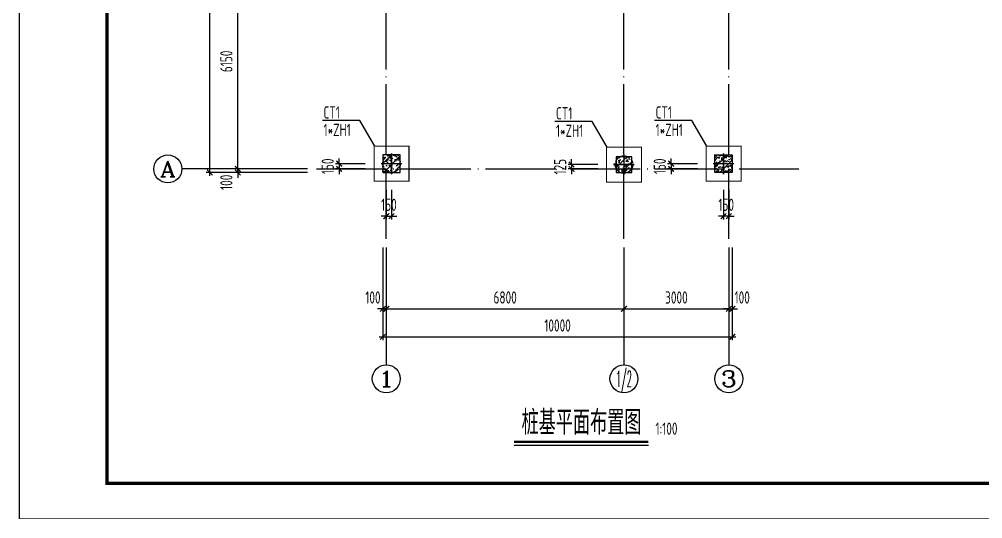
# Model space of a CAD drawing. Extents: x 287149 to 898857, y 100802 to 160212.
# Drawn here: x 517437 to 545001, y 100812 to 115090 of the extents above; entities that cross this region are included whole.
import ezdxf
from ezdxf.enums import TextEntityAlignment as Align

# ---------------------------------------------------------------- set-up
doc = ezdxf.new("R2010")
doc.units = 0
doc.header["$LTSCALE"] = 1000
doc.linetypes.add('DASH', pattern=[0.35, 0.25, -0.1])
doc.linetypes.add('DOTE', pattern=[2.42, 2, -0.2, 0.02, -0.2])
doc.layers.get('0').update_dxf_attribs({"linetype": 'CONTINUOUS'})
doc.layers.get('DEFPOINTS').update_dxf_attribs({"linetype": 'CONTINUOUS'})
for name, color, linetype in [('AXIS', 8, 'DOTE'), ('AXIS_DIM', 3, 'CONTINUOUS'), ('AXIS_TEXT', 3, 'CONTINUOUS'), ('COLU', 7, 'CONTINUOUS'), ('CT', 255, 'CONTINUOUS'), ('DIM', 3, 'CONTINUOUS'), ('DOTE', 8, 'DOTE'), ('FRAME', 3, 'CONTINUOUS'), ('TEXT', 7, 'CONTINUOUS'), ('ZJ', 1, 'CONTINUOUS'), ('填充', 8, 'CONTINUOUS'), ('柱涂实', 54, 'CONTINUOUS')]:
    doc.layers.add(name, color=color, linetype=linetype)
doc.styles.add('_AXIS', font='complex.shx', dxfattribs={"bigfont": 'gbcbig.shx'})
doc.styles.add('COMPLEX', font='COMPLEX')
doc.styles.add('TSSD_Dimension', font='tssdeng.shx', dxfattribs={"width": 0.7, "bigfont": 'hztxt.shx'})
doc.styles.add('TSSD_Rein', font='tssdeng.shx', dxfattribs={"width": 0.7, "bigfont": 'hztxt.shx'})
doc.dimstyles.new('TSSD_100_100', dxfattribs={"dimtxt": 350, "dimasz": 150, "dimexe": 100, "dimexo": 250, "dimgap": 150, "dimtad": 1, "dimdec": 0, "dimzin": 0, "dimdsep": 46, "dimtxsty": 'TSSD_Dimension', "dimblk": 'ARCHTICK', "dimcen": 0, "dimdle": 100, "dimclrd": 3, "dimclre": 3, "dimclrt": 7, "dimadec": 0, "dimazin": 0, "dimtfac": 1, "dimtdec": 0, "dimtix": 1, "dimtmove": 2, "dimatfit": 3, "dimfxl": 100, "dimtolj": 1, "dimtzin": 0, "dimarcsym": 0})
pattern_1 = [(50, (153500, 61897.5), (286.90407, -25.10085), [30, -330]), (355, (153500, 61897.5), (-55.50053, 300.87685), [24, -264]), (100.4514, (153523.9, 61895.4), (231.40375, 275.77582), [25.49608, -280.45684]), (46.1842, (153500, 61977.5), (426.89642, -66.2076), [45, -495]), (96.6356, (153535.57, 61972), (373.8651, 389.64715), [38.2441, -420.6852]), (351.1842, (153500, 61977.5), (373.8648, 389.64744), [36, -396]), (21, (153540, 61957.5), (238.76282, -161.04756), [30, -330]), (326, (153540, 61957.5), (97.32613, 290.06002), [24, -264]), (71.4514, (153559.9, 61944.08), (336.08905, 129.0122), [25.49608, -280.45684]), (37.5, (153500, 61897.5), (4.863942, 133.157542), [0, -260.8, 0, -268, 0, -265]), (7.5, (153500, 61897.5), (105.227815, 157.764685), [0, -152.8, 0, -254.8, 0, -101]), (327.5, (153410.8, 61897.5), (213.528974, -9.02195), [0, -100, 0, -312, 0, -414]), (317.5, (153370.8, 61897.5), (233.27447, 40.04199), [0, -130, 0, -207.2, 0, -294]), (45, (153500, 61897.5), (-141.42136, 141.42136), [])]

# ---------------------------------------------------------------- blocks, each defined once
blk = doc.blocks.new('_ARCHTICK')
at = {"color": 0}
blk.add_lwpolyline([(-0.53033, -0.53033, 0.25, 0.25, 0), (0.53033, 0.53033, 0.5, 0.5, 0)], format="xyseb", dxfattribs=at)
blk = doc.blocks.new('*D30')
at = {"layer": 'AXIS_DIM', "color": 3, "lineweight": -2}
for p, q in [((525686.971394, 116961.708046), (523587.044864, 116961.708046)), ((523687.044864, 110711.708046), (523687.044864, 117061.708046)), ((525686.971394, 110811.708046), (523587.044864, 110811.708046))]:
    blk.add_line(p, q, dxfattribs=at)
at = {"layer": 'DEFPOINTS', "color": 0}
for p in [(523687.044864, 116961.708046), (525936.971394, 116961.708046), (525936.971394, 110811.708046)]:
    blk.add_point(p, dxfattribs=at)
at = {"layer": 'AXIS_DIM', "color": 3, "lineweight": -2, "xscale": 150, "yscale": 150, "zscale": 150}
for p, rotation in [((523687.044864, 116961.708046), 90), ((523687.044864, 110811.708046), 270)]:
    blk.add_blockref('_ARCHTICK', p, dxfattribs=dict(at, rotation=rotation))
at = {"layer": 'AXIS_DIM', "color": 7, "insert": (523362.044864, 113886.708046), "char_height": 350, "attachment_point": 5, "rotation": 90, "style": 'TSSD_Dimension'}
blk.add_mtext('\\A1;6150', dxfattribs=at)
blk = doc.blocks.new('*D34')
at = {"layer": 'AXIS_DIM', "color": 3, "lineweight": -2}
for p, q in [((525686.971394, 135711.708046), (522787.044864, 135711.708046)), ((522887.044864, 110611.708046), (522887.044864, 135811.708046)), ((525686.971394, 110711.708046), (522787.044864, 110711.708046))]:
    blk.add_line(p, q, dxfattribs=at)
at = {"layer": 'DEFPOINTS', "color": 0}
for p in [(522887.044864, 135711.708046), (525936.971394, 135711.708046), (525936.971394, 110711.708046)]:
    blk.add_point(p, dxfattribs=at)
at = {"layer": 'AXIS_DIM', "color": 3, "lineweight": -2, "xscale": 150, "yscale": 150, "zscale": 150}
for p, rotation in [((522887.044864, 135711.708046), 90), ((522887.044864, 110711.708046), 270)]:
    blk.add_blockref('_ARCHTICK', p, dxfattribs=dict(at, rotation=rotation))
at = {"layer": 'AXIS_DIM', "color": 7, "insert": (522562.044864, 123211.708046), "char_height": 350, "attachment_point": 5, "rotation": 90, "style": 'TSSD_Dimension'}
blk.add_mtext('\\A1;25000', dxfattribs=at)
blk = doc.blocks.new('*D35')
at = {"layer": 'AXIS_DIM', "color": 3, "lineweight": -2}
for p, q in [((525686.971394, 110811.708046), (523587.044864, 110811.708046)), ((523687.044864, 110811.708046), (523687.044864, 110961.708046)), ((523687.044864, 110811.708046), (523687.044864, 110711.708046)), ((525686.971394, 110711.708046), (523587.044864, 110711.708046)), ((523687.044864, 110711.708046), (523687.044864, 110561.708046))]:
    blk.add_line(p, q, dxfattribs=at)
at = {"layer": 'DEFPOINTS', "color": 0}
for p in [(525936.971394, 110811.708046), (523687.044864, 110711.708046), (525936.971394, 110711.708046)]:
    blk.add_point(p, dxfattribs=at)
at = {"layer": 'AXIS_DIM', "color": 3, "lineweight": -2, "xscale": 150, "yscale": 150, "zscale": 150}
for p, rotation in [((523687.044864, 110811.708046), 270), ((523687.044864, 110711.708046), 90)]:
    blk.add_blockref('_ARCHTICK', p, dxfattribs=dict(at, rotation=rotation))
at = {"layer": 'AXIS_DIM', "color": 7, "insert": (523362.044864, 110429.464456), "char_height": 350, "attachment_point": 5, "rotation": 90, "style": 'TSSD_Dimension'}
blk.add_mtext('\\A1;100', dxfattribs=at)
blk = doc.blocks.new('_AXISO')
blk.add_circle((0, 0), 0.5)
at = {"layer": 'AXIS_TEXT', "style": 'COMPLEX', "width": 1.041667}
blk.add_attdef('A', text='', height=0.56, dxfattribs=at).set_placement((-0.25, -0.28), (0.25, -0.28), align=Align.FIT)
blk = doc.blocks.new('*D40')
at = {"layer": 'AXIS_DIM', "color": 3, "lineweight": -2}
for p, q in [((527936.971394, 108561.708046), (527936.971394, 106711.784623)), ((534736.971394, 108561.708046), (534736.971394, 106711.784623)), ((527836.971394, 106811.784623), (534836.971394, 106811.784623))]:
    blk.add_line(p, q, dxfattribs=at)
at = {"layer": 'DEFPOINTS', "color": 0}
for p in [(527936.971394, 108811.708046), (534736.971394, 108811.708046), (534736.971394, 106811.784623)]:
    blk.add_point(p, dxfattribs=at)
at = {"layer": 'AXIS_DIM', "color": 3, "lineweight": -2, "xscale": 150, "yscale": 150, "zscale": 150, "rotation": 180}
blk.add_blockref('_ARCHTICK', (527936.971394, 106811.784623), dxfattribs=at)
at = {"layer": 'AXIS_DIM', "color": 3, "lineweight": -2, "xscale": 150, "yscale": 150, "zscale": 150}
blk.add_blockref('_ARCHTICK', (534736.971394, 106811.784623), dxfattribs=at)
at = {"layer": 'AXIS_DIM', "color": 7, "insert": (531336.971394, 107136.784623), "char_height": 350, "attachment_point": 5, "style": 'TSSD_Dimension'}
blk.add_mtext('\\A1;6800', dxfattribs=at)
blk = doc.blocks.new('*D41')
at = {"layer": 'AXIS_DIM', "color": 3, "lineweight": -2}
for p, q in [((534736.971394, 108561.708046), (534736.971394, 106711.784623)), ((537736.971394, 108561.708046), (537736.971394, 106711.784623)), ((534636.971394, 106811.784623), (537836.971394, 106811.784623))]:
    blk.add_line(p, q, dxfattribs=at)
at = {"layer": 'DEFPOINTS', "color": 0}
for p in [(534736.971394, 108811.708046), (537736.971394, 108811.708046), (537736.971394, 106811.784623)]:
    blk.add_point(p, dxfattribs=at)
at = {"layer": 'AXIS_DIM', "color": 3, "lineweight": -2, "xscale": 150, "yscale": 150, "zscale": 150, "rotation": 180}
blk.add_blockref('_ARCHTICK', (534736.971394, 106811.784623), dxfattribs=at)
at = {"layer": 'AXIS_DIM', "color": 3, "lineweight": -2, "xscale": 150, "yscale": 150, "zscale": 150}
blk.add_blockref('_ARCHTICK', (537736.971394, 106811.784623), dxfattribs=at)
at = {"layer": 'AXIS_DIM', "color": 7, "insert": (536236.971394, 107136.784623), "char_height": 350, "attachment_point": 5, "style": 'TSSD_Dimension'}
blk.add_mtext('\\A1;3000', dxfattribs=at)
blk = doc.blocks.new('*D42')
at = {"layer": 'AXIS_DIM', "color": 3, "lineweight": -2}
for p, q in [((527836.971394, 108561.708046), (527836.971394, 105911.784623)), ((537836.971394, 108561.708046), (537836.971394, 105911.784623)), ((527736.971394, 106011.784623), (537936.971394, 106011.784623))]:
    blk.add_line(p, q, dxfattribs=at)
at = {"layer": 'DEFPOINTS', "color": 0}
for p in [(527836.971394, 108811.708046), (537836.971394, 108811.708046), (537836.971394, 106011.784623)]:
    blk.add_point(p, dxfattribs=at)
at = {"layer": 'AXIS_DIM', "color": 3, "lineweight": -2, "xscale": 150, "yscale": 150, "zscale": 150, "rotation": 180}
blk.add_blockref('_ARCHTICK', (527836.971394, 106011.784623), dxfattribs=at)
at = {"layer": 'AXIS_DIM', "color": 3, "lineweight": -2, "xscale": 150, "yscale": 150, "zscale": 150}
blk.add_blockref('_ARCHTICK', (537836.971394, 106011.784623), dxfattribs=at)
at = {"layer": 'AXIS_DIM', "color": 7, "insert": (532836.971394, 106336.784623), "char_height": 350, "attachment_point": 5, "style": 'TSSD_Dimension'}
blk.add_mtext('\\A1;10000', dxfattribs=at)
blk = doc.blocks.new('*D43')
at = {"layer": 'AXIS_DIM', "color": 3, "lineweight": -2}
for p, q in [((537736.971394, 108561.708046), (537736.971394, 106711.784623)), ((537836.971394, 108561.708046), (537836.971394, 106711.784623)), ((537736.971394, 106811.784623), (537586.971394, 106811.784623)), ((537736.971394, 106811.784623), (537836.971394, 106811.784623)), ((537836.971394, 106811.784623), (537986.971394, 106811.784623))]:
    blk.add_line(p, q, dxfattribs=at)
at = {"layer": 'DEFPOINTS', "color": 0}
for p in [(537736.971394, 108811.708046), (537836.971394, 108811.708046), (537836.971394, 106811.784623)]:
    blk.add_point(p, dxfattribs=at)
at = {"layer": 'AXIS_DIM', "color": 3, "lineweight": -2, "xscale": 150, "yscale": 150, "zscale": 150}
blk.add_blockref('_ARCHTICK', (537736.971394, 106811.784623), dxfattribs=at)
at = {"layer": 'AXIS_DIM', "color": 3, "lineweight": -2, "xscale": 150, "yscale": 150, "zscale": 150, "rotation": 180}
blk.add_blockref('_ARCHTICK', (537836.971394, 106811.784623), dxfattribs=at)
at = {"layer": 'AXIS_DIM', "color": 7, "insert": (538119.214984, 107136.784623), "char_height": 350, "attachment_point": 5, "style": 'TSSD_Dimension'}
blk.add_mtext('\\A1;100', dxfattribs=at)
blk = doc.blocks.new('*D44')
at = {"layer": 'AXIS_DIM', "color": 3, "lineweight": -2}
for p, q in [((527836.971394, 108561.708046), (527836.971394, 106711.784623)), ((527936.971394, 108561.708046), (527936.971394, 106711.784623)), ((527836.971394, 106811.784623), (527686.971394, 106811.784623)), ((527936.971394, 106811.784623), (527836.971394, 106811.784623)), ((527936.971394, 106811.784623), (528086.971394, 106811.784623))]:
    blk.add_line(p, q, dxfattribs=at)
at = {"layer": 'DEFPOINTS', "color": 0}
for p in [(527836.971394, 108811.708046), (527936.971394, 108811.708046), (527836.971394, 106811.784623)]:
    blk.add_point(p, dxfattribs=at)
at = {"layer": 'AXIS_DIM', "color": 3, "lineweight": -2, "xscale": 150, "yscale": 150, "zscale": 150}
blk.add_blockref('_ARCHTICK', (527836.971394, 106811.784623), dxfattribs=at)
at = {"layer": 'AXIS_DIM', "color": 3, "lineweight": -2, "xscale": 150, "yscale": 150, "zscale": 150, "rotation": 180}
blk.add_blockref('_ARCHTICK', (527936.971394, 106811.784623), dxfattribs=at)
at = {"layer": 'AXIS_DIM', "color": 7, "insert": (527554.727804, 107136.784623), "char_height": 350, "attachment_point": 5, "style": 'TSSD_Dimension'}
blk.add_mtext('\\A1;100', dxfattribs=at)
blk = doc.blocks.new('A$C2F0C53E4')
at = {"layer": 'FRAME', "lineweight": 18}
blk.add_line((0, 0), (0, 42000), dxfattribs=at)
at = {"layer": 'FRAME'}
for points, const_width in [([(10, 42010), (10, 10), (59410, 10), (59410, 42010)], 20), ([(2510, 41010), (2510, 1010), (58410, 1010), (58410, 41010)], 100)]:
    blk.add_lwpolyline(points, close=True, dxfattribs=dict(at, const_width=const_width))
blk = doc.blocks.new('*D45')
at = {"layer": 'DEFPOINTS', "color": 0}
for p in [(533236.971394, 110811.708046), (534236.971394, 110936.70795), (534236.971394, 110811.708046)]:
    blk.add_point(p, dxfattribs=at)
at = {"layer": 'DIM', "color": 3, "lineweight": -2}
for p, q in [((533236.971394, 110936.70795), (533236.971394, 111086.70795)), ((533986.971394, 110936.70795), (533136.971394, 110936.70795)), ((533986.971394, 110811.708046), (533136.971394, 110811.708046)), ((533236.971394, 110936.70795), (533236.971394, 110811.708046)), ((533236.971394, 110811.708046), (533236.971394, 110661.708046))]:
    blk.add_line(p, q, dxfattribs=at)
at = {"layer": 'DIM', "color": 3, "lineweight": -2, "xscale": 150, "yscale": 150, "zscale": 150}
for p, rotation in [((533236.971394, 110936.70795), 270), ((533236.971394, 110811.708046), 90)]:
    blk.add_blockref('_ARCHTICK', p, dxfattribs=dict(at, rotation=rotation))
at = {"layer": 'DIM', "color": 7, "insert": (532911.971394, 110874.207998), "char_height": 350, "attachment_point": 5, "rotation": 90, "style": 'TSSD_Dimension'}
blk.add_mtext('\\A1;125', dxfattribs=at)
blk = doc.blocks.new('*D52')
at = {"layer": 'DEFPOINTS', "color": 0}
for p in [(526586.971394, 110811.708046), (527586.971394, 110961.70795), (527586.971394, 110811.708046)]:
    blk.add_point(p, dxfattribs=at)
at = {"layer": 'DIM', "color": 3, "lineweight": -2}
for p, q in [((526586.971394, 110961.70795), (526586.971394, 111111.70795)), ((527336.971394, 110961.70795), (526486.971394, 110961.70795)), ((527336.971394, 110811.708046), (526486.971394, 110811.708046)), ((526586.971394, 110961.70795), (526586.971394, 110811.708046)), ((526586.971394, 110811.708046), (526586.971394, 110661.708046))]:
    blk.add_line(p, q, dxfattribs=at)
at = {"layer": 'DIM', "color": 3, "lineweight": -2, "xscale": 150, "yscale": 150, "zscale": 150}
for p, rotation in [((526586.971394, 110961.70795), 270), ((526586.971394, 110811.708046), 90)]:
    blk.add_blockref('_ARCHTICK', p, dxfattribs=dict(at, rotation=rotation))
at = {"layer": 'DIM', "color": 7, "insert": (526261.971394, 110886.707998), "char_height": 350, "attachment_point": 5, "rotation": 90, "style": 'TSSD_Dimension'}
blk.add_mtext('\\A1;150', dxfattribs=at)
blk = doc.blocks.new('*D53')
at = {"layer": 'DEFPOINTS', "color": 0}
for p in [(536086.971394, 110811.708046), (537086.971394, 110961.70795), (537086.971394, 110811.708046)]:
    blk.add_point(p, dxfattribs=at)
at = {"layer": 'DIM', "color": 3, "lineweight": -2}
for p, q in [((536086.971394, 110961.70795), (536086.971394, 111111.70795)), ((536836.971394, 110961.70795), (535986.971394, 110961.70795)), ((536836.971394, 110811.708046), (535986.971394, 110811.708046)), ((536086.971394, 110961.70795), (536086.971394, 110811.708046)), ((536086.971394, 110811.708046), (536086.971394, 110661.708046))]:
    blk.add_line(p, q, dxfattribs=at)
at = {"layer": 'DIM', "color": 3, "lineweight": -2, "xscale": 150, "yscale": 150, "zscale": 150}
for p, rotation in [((536086.971394, 110961.70795), 270), ((536086.971394, 110811.708046), 90)]:
    blk.add_blockref('_ARCHTICK', p, dxfattribs=dict(at, rotation=rotation))
at = {"layer": 'DIM', "color": 7, "insert": (535761.971394, 110886.707998), "char_height": 350, "attachment_point": 5, "rotation": 90, "style": 'TSSD_Dimension'}
blk.add_mtext('\\A1;150', dxfattribs=at)
blk = doc.blocks.new('*D54')
at = {"layer": 'DEFPOINTS', "color": 0}
for p in [(527936.971394, 110461.70795), (528086.971394, 110461.70795), (528086.971394, 109461.70795)]:
    blk.add_point(p, dxfattribs=at)
at = {"layer": 'DIM', "color": 3, "lineweight": -2}
for p, q in [((527936.971394, 110211.70795), (527936.971394, 109361.70795)), ((528086.971394, 110211.70795), (528086.971394, 109361.70795)), ((527936.971394, 109461.70795), (527786.971394, 109461.70795)), ((527936.971394, 109461.70795), (528086.971394, 109461.70795)), ((528086.971394, 109461.70795), (528236.971394, 109461.70795))]:
    blk.add_line(p, q, dxfattribs=at)
at = {"layer": 'DIM', "color": 3, "lineweight": -2, "xscale": 150, "yscale": 150, "zscale": 150}
blk.add_blockref('_ARCHTICK', (527936.971394, 109461.70795), dxfattribs=at)
at = {"layer": 'DIM', "color": 3, "lineweight": -2, "xscale": 150, "yscale": 150, "zscale": 150, "rotation": 180}
blk.add_blockref('_ARCHTICK', (528086.971394, 109461.70795), dxfattribs=at)
at = {"layer": 'DIM', "color": 7, "insert": (528011.971394, 109786.70795), "char_height": 350, "attachment_point": 5, "style": 'TSSD_Dimension'}
blk.add_mtext('\\A1;150', dxfattribs=at)
blk = doc.blocks.new('*D55')
at = {"layer": 'DEFPOINTS', "color": 0}
for p in [(537586.971394, 110461.70795), (537736.971394, 110461.70795), (537586.971394, 109461.70795)]:
    blk.add_point(p, dxfattribs=at)
at = {"layer": 'DIM', "color": 3, "lineweight": -2}
for p, q in [((537586.971394, 110211.70795), (537586.971394, 109361.70795)), ((537736.971394, 110211.70795), (537736.971394, 109361.70795)), ((537586.971394, 109461.70795), (537436.971394, 109461.70795)), ((537736.971394, 109461.70795), (537586.971394, 109461.70795)), ((537736.971394, 109461.70795), (537886.971394, 109461.70795))]:
    blk.add_line(p, q, dxfattribs=at)
at = {"layer": 'DIM', "color": 3, "lineweight": -2, "xscale": 150, "yscale": 150, "zscale": 150}
blk.add_blockref('_ARCHTICK', (537586.971394, 109461.70795), dxfattribs=at)
at = {"layer": 'DIM', "color": 3, "lineweight": -2, "xscale": 150, "yscale": 150, "zscale": 150, "rotation": 180}
blk.add_blockref('_ARCHTICK', (537736.971394, 109461.70795), dxfattribs=at)
at = {"layer": 'DIM', "color": 7, "insert": (537661.971394, 109786.70795), "char_height": 350, "attachment_point": 5, "style": 'TSSD_Dimension'}
blk.add_mtext('\\A1;150', dxfattribs=at)

msp = doc.modelspace()

# ---------------------------------------------------------------- hatches: boundary and pattern name
at = {"layer": '柱涂实'}
h = msp.add_hatch(dxfattribs=at)
h.set_pattern_fill('ARMORED', color=8, scale=40, style=0)
h.set_pattern_definition(pattern_1)
h.paths.add_polyline_path([(528336.971, 110711.708), (528336.971, 111211.708), (527836.971, 111211.708), (527836.971, 110711.708)])
h = msp.add_hatch(dxfattribs=at)
h.set_pattern_fill('ARMORED', color=8, scale=40, style=0)
h.set_pattern_definition(pattern_1)
h.paths.add_polyline_path([(534961.971, 111161.708), (534511.971, 111161.708), (534511.971, 110711.708), (534961.971, 110711.708)])
h = msp.add_hatch(dxfattribs=at)
h.set_pattern_fill('ARMORED', color=8, scale=40, style=0)
h.set_pattern_definition(pattern_1)
h.paths.add_polyline_path([(537336.971, 110711.708), (537336.971, 111211.708), (537836.971, 111211.708), (537836.971, 110711.708)])

# ---------------------------------------------------------------- linework, layer by layer
at = {"layer": 'AXIS'}
for p, q in [((527936.971, 108811.708), (527936.971, 137111.708)), ((537736.971, 108811.708), (537736.971, 137111.708)), ((534736.971, 108811.708), (534736.971, 123211.708)), ((525936.971, 110811.708), (539736.971, 110811.708))]:
    msp.add_line(p, q, dxfattribs=at)
at = {"layer": 'AXIS_TEXT'}
for p, q in [((525686.971, 110811.708), (522087.045, 110811.708)), ((527936.971, 108561.708), (527936.971, 105211.785)), ((534736.971, 108561.708), (534736.971, 105211.785)), ((537736.971, 108561.708), (537736.971, 105211.785))]:
    msp.add_line(p, q, dxfattribs=at)
at = {"layer": 'COLU', "color": 8, "ltscale": 0.01}
for points in [[(528336.971, 110711.708), (528336.971, 111211.708), (527836.971, 111211.708), (527836.971, 110711.708)], [(534961.971, 110711.708), (534961.971, 111161.708), (534511.971, 111161.708), (534511.971, 110711.708)], [(537336.971, 110711.708), (537336.971, 111211.708), (537836.971, 111211.708), (537836.971, 110711.708)]]:
    msp.add_lwpolyline(points, close=True, dxfattribs=at)
at = {"layer": 'CT', "const_width": 30}
for points in [[(528586.971, 111461.708), (528586.971, 110461.708), (527586.971, 110461.708), (527586.971, 111461.708)], [(535236.971, 111436.708), (535236.971, 110436.708), (534236.971, 110436.708), (534236.971, 111436.708)], [(538086.971, 111461.708), (538086.971, 110461.708), (537086.971, 110461.708), (537086.971, 111461.708)]]:
    msp.add_lwpolyline(points, close=True, dxfattribs=at)
at = {"layer": 'DOTE', "ltscale": 0.1, "const_width": 45}
for points in [[(528086.971, 111261.708), (528086.971, 110661.708)], [(534736.971, 111236.708), (534736.971, 110636.708)], [(537586.971, 111261.708), (537586.971, 110661.708)], [(528386.971, 110961.708), (527786.971, 110961.708)], [(535036.971, 110936.708), (534436.971, 110936.708)], [(537886.971, 110961.708), (537286.971, 110961.708)]]:
    msp.add_lwpolyline(points, dxfattribs=at)
at = {"layer": 'TEXT'}
msp.add_line((531591.297, 102911.785), (535437.703, 102911.785), dxfattribs=at)
for points in [[(527607.778, 111461.708), (527181.592, 112191.65), (526108.812, 112191.65)], [(537107.778, 111461.708), (536681.592, 112191.65), (535608.812, 112191.65)], [(534257.778, 111436.708), (533831.592, 112166.65), (532758.812, 112166.65)]]:
    msp.add_lwpolyline(points, dxfattribs=at)
at = {"layer": 'TEXT', "const_width": 70}
msp.add_lwpolyline([(535437.703, 103011.785), (531591.297, 103011.785)], dxfattribs=at)
at = {"layer": 'ZJ', "linetype": 'DASH', "ltscale": 0.5}
for centre in [(528086.971, 110961.708), (534736.971, 110936.708), (537586.971, 110961.708)]:
    msp.add_circle(centre, 250, dxfattribs=at)

# ---------------------------------------------------------------- block references
at = {"layer": 'AXIS_TEXT'}
ref = msp.add_blockref('_AXISO', (521687.045, 110811.708), dxfattribs=dict(at, xscale=800, yscale=800, zscale=800))
ref.add_attrib('A', 'A', dxfattribs={"height": 452.548, "style": '_AXIS', "width": 1.166667}).set_placement((521460.771, 110585.434), (521913.319, 110585.434), align=Align.FIT)
ref = msp.add_blockref('_AXISO', (527936.971, 104811.785), dxfattribs=dict(at, xscale=800, yscale=800, zscale=800))
ref.add_attrib('A', '1', dxfattribs={"height": 452.548, "style": '_AXIS', "width": 2.333333}).set_placement((527710.697, 104585.51), (528163.246, 104585.51), align=Align.FIT)
ref = msp.add_blockref('_AXISO', (534736.971, 104811.785), dxfattribs=dict(at, xscale=800, yscale=800, zscale=800))
ref.add_attrib('A', '1/2', dxfattribs={"height": 452.5483, "style": '_AXIS', "width": 0.411765}).set_placement((534510.697, 104585.51), (534963.246, 104585.51), align=Align.FIT)
ref = msp.add_blockref('_AXISO', (537736.971, 104811.785), dxfattribs=dict(at, xscale=800, yscale=800, zscale=800))
ref.add_attrib('A', '3', dxfattribs={"height": 452.548, "style": '_AXIS', "width": 1.5}).set_placement((537510.697, 104585.51), (537963.246, 104585.51), align=Align.FIT)
at = {"layer": '填充'}
msp.add_blockref('A$C2F0C53E4', (517436.971, 100811.708), dxfattribs=at)

# ---------------------------------------------------------------- texts
at = {"layer": 'TEXT', "style": 'TSSD_Rein', "width": 0.7}
for s, p in [('CT1', (526141.087, 112251.65)), ('CT1', (532791.087, 112226.65)), ('CT1', (535641.087, 112251.65)), ('1*ZH1', (526141.087, 111751.65)), ('1*ZH1', (532791.087, 111726.65)), ('1*ZH1', (535641.087, 111751.65))]:
    msp.add_text(s, height=350, dxfattribs=at).set_placement(p)
at = {"layer": 'TEXT', "linetype": 'ByBlock', "style": 'TSSD_Rein', "width": 0.7}
msp.add_text('桩基平面布置图', height=700, dxfattribs=at).set_placement((535237.703, 103211.785), align=Align.RIGHT)
msp.add_text('1:100', height=350, dxfattribs=at).set_placement((535637.703, 103211.785))

# ---------------------------------------------------------------- dimensions: what is measured, and where the dimension line sits
at = {"layer": 'AXIS_DIM'}
for p1, p2, distance, picture, middle in [((525936.971, 110711.708), (525936.971, 135711.708), 3049.927, '*D34', (522562.045, 123211.708)), ((525936.971, 110811.708), (525936.971, 116961.708), 2249.927, '*D30', (523362.045, 113886.708)), ((527836.971, 108811.708), (537836.971, 108811.708), -2799.923, '*D42', (532836.971, 106336.785)), ((527936.971, 108811.708), (534736.971, 108811.708), -1999.923, '*D40', (531336.971, 107136.785)), ((534736.971, 108811.708), (537736.971, 108811.708), -1999.923, '*D41', (536236.971, 107136.785))]:
    dim = msp.add_aligned_dim(p1=p1, p2=p2, distance=distance, dimstyle='TSSD_100_100', dxfattribs=at)
    dim.commit()
    dim.dimension.update_dxf_attribs({"geometry": picture, "text_midpoint": middle})
for base, p1, p2, angle, picture, middle in [((523687.045, 110711.708), (525936.971, 110811.708), (525936.971, 110711.708), 90, '*D35', (523362.045, 110429.464)), ((527836.971, 106811.785), (527936.971, 108811.708), (527836.971, 108811.708), 180, '*D44', (527554.728, 107136.785))]:
    dim = msp.add_linear_dim(base=base, p1=p1, p2=p2, angle=angle, dimstyle='TSSD_100_100', dxfattribs=at)
    dim.commit()
    dim.dimension.update_dxf_attribs({"geometry": picture, "text_midpoint": middle, "dimtype": 160})
dim = msp.add_linear_dim(base=(537836.971, 106811.785), p1=(537736.971, 108811.708), p2=(537836.971, 108811.708), dimstyle='TSSD_100_100', dxfattribs=at)
dim.commit()
dim.dimension.update_dxf_attribs({"geometry": '*D43', "text_midpoint": (538119.215, 107136.785), "dimtype": 160})
at = {"layer": 'DIM'}
for base, p1, p2, angle, picture, middle in [((526586.971, 110811.708), (527586.971, 110961.708), (527586.971, 110811.708), 90, '*D52', (526261.971, 110886.708)), ((533236.971, 110811.708), (534236.971, 110936.708), (534236.971, 110811.708), 90, '*D45', (532911.971, 110874.208)), ((536086.971, 110811.708), (537086.971, 110961.708), (537086.971, 110811.708), 90, '*D53', (535761.971, 110886.708)), ((537586.971, 109461.708), (537736.971, 110461.708), (537586.971, 110461.708), 180, '*D55', (537661.971, 109786.708))]:
    dim = msp.add_linear_dim(base=base, p1=p1, p2=p2, angle=angle, dimstyle='TSSD_100_100', dxfattribs=at)
    dim.commit()
    dim.dimension.update_dxf_attribs({"geometry": picture, "text_midpoint": middle})
dim = msp.add_linear_dim(base=(528086.971, 109461.708), p1=(527936.971, 110461.708), p2=(528086.971, 110461.708), dimstyle='TSSD_100_100', dxfattribs=at)
dim.commit()
dim.dimension.update_dxf_attribs({"geometry": '*D54', "text_midpoint": (528011.971, 109786.708)})

doc.saveas('drawing.dxf')
